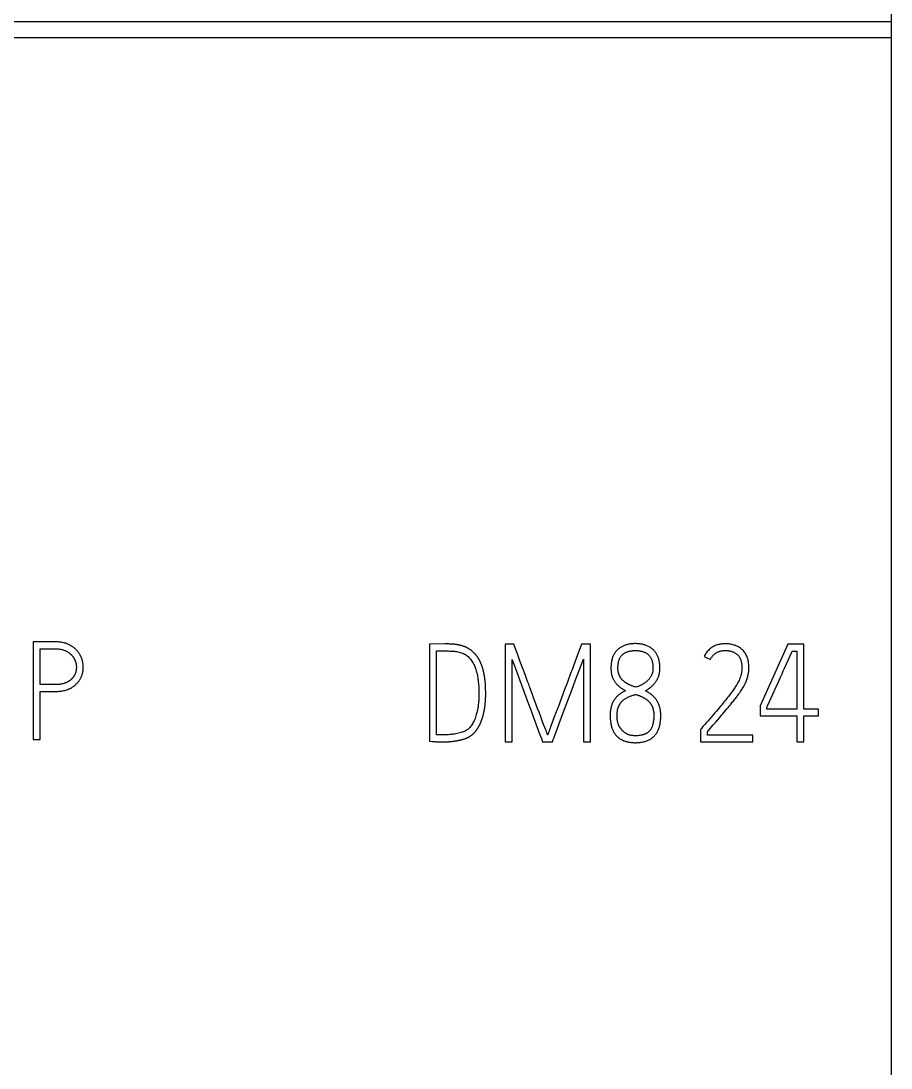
# Model space of a CAD drawing. Extents: x 0 to 420, y 0 to 297.
# Drawn here: x 126.92 to 144.77, y 187.65 to 209.13 of the extents above; entities that cross this region are included whole.
import ezdxf

# ---------------------------------------------------------------- set-up
doc = ezdxf.new("R2010")
doc.units = 0
doc.header["$LTSCALE"] = 23.1
doc.layers.add('10000_FRONT', color=7, linetype='CONTINUOUS')
doc.layers.add('10500_FRONT_LABELING', color=7, linetype='CONTINUOUS')

msp = doc.modelspace()

# ---------------------------------------------------------------- linework, layer by layer
at = {"layer": '10000_FRONT', "color": 7, "linetype": 'CONTINUOUS'}
for p, q in [((144.771, 231.64), (144.771, 141.64)), ((109.271, 209.121), (144.771, 209.121)), ((109.271, 208.788), (144.771, 208.788))]:
    msp.add_line(p, q, dxfattribs=at)
at = {"layer": '10500_FRONT_LABELING', "color": 7, "linetype": 'CONTINUOUS'}
for p, q in [((127.173, 196.39), (127.173, 194.39)), ((127.634, 196.39), (127.173, 196.39)), ((127.315, 195.514), (127.315, 196.249)), ((127.315, 196.249), (127.634, 196.249)), ((135.301, 196.346), (135.301, 194.354)), ((135.444, 194.485), (135.444, 196.204)), ((135.444, 196.204), (135.665, 196.204)), ((135.677, 196.348), (135.66, 196.348)), ((135.694, 196.347), (135.677, 196.348)), ((135.711, 196.346), (135.694, 196.347)), ((135.728, 196.345), (135.711, 196.346)), ((135.745, 196.345), (135.728, 196.345)), ((136.853, 196.34), (136.853, 194.34)), ((137.032, 196.34), (136.853, 196.34)), ((138.422, 196.34), (138.314, 196.051)), ((138.604, 196.34), (138.422, 196.34)), ((138.604, 194.34), (138.604, 196.34)), ((142.65, 196.34), (142.084, 195.075)), ((142.983, 196.34), (142.65, 196.34)), ((142.665, 196.028), (142.727, 196.168)), ((142.727, 196.168), (142.742, 196.201)), ((142.742, 196.202), (142.84, 196.202)), ((142.84, 196.202), (142.84, 195.009)), ((142.983, 195.009), (142.983, 196.34)), ((136.996, 194.34), (136.996, 196.03)), ((137.004, 196.006), (137.019, 195.965)), ((137.019, 195.965), (137.044, 195.897)), ((137.165, 195.983), (137.112, 196.126)), ((137.217, 195.843), (137.165, 195.983)), ((138.314, 196.051), (138.259, 195.902)), ((138.461, 196.035), (138.461, 194.34)), ((140.938, 196.093), (141.064, 196.03)), ((137.044, 195.897), (137.084, 195.791)), ((137.084, 195.791), (137.164, 195.575)), ((137.242, 195.775), (137.217, 195.843)), ((137.27, 195.702), (137.242, 195.775)), ((127.634, 195.514), (127.315, 195.514)), ((136.442, 195.6), (136.44, 195.617)), ((136.444, 195.583), (136.442, 195.6)), ((137.316, 195.58), (137.27, 195.702)), ((137.337, 195.522), (137.316, 195.58)), ((137.356, 195.47), (137.337, 195.522)), ((138.117, 195.528), (138.073, 195.411)), ((127.315, 194.39), (127.315, 195.372)), ((127.315, 195.372), (127.634, 195.372)), ((136.452, 195.465), (136.451, 195.482)), ((136.453, 195.448), (136.452, 195.465)), ((136.453, 195.431), (136.453, 195.448)), ((136.454, 195.406), (136.453, 195.431)), ((136.455, 195.372), (136.454, 195.406)), ((136.455, 195.346), (136.455, 195.372)), ((136.455, 195.329), (136.455, 195.346)), ((136.455, 195.312), (136.455, 195.329)), ((137.368, 195.439), (137.356, 195.47)), ((137.439, 195.244), (137.414, 195.313)), ((138.073, 195.411), (137.939, 195.054)), ((142.278, 195.164), (142.415, 195.469)), ((137.465, 195.173), (137.439, 195.244)), ((137.492, 195.1), (137.465, 195.173)), ((137.52, 195.024), (137.492, 195.1)), ((137.992, 194.788), (138.108, 195.098)), ((138.108, 195.098), (138.142, 195.188)), ((141.292, 195.094), (141.272, 195.07)), ((141.451, 195.073), (141.474, 195.1)), ((142.232, 195.064), (142.244, 195.09)), ((142.244, 195.09), (142.278, 195.164)), ((137.349, 195.076), (137.355, 195.062)), ((137.355, 195.062), (137.366, 195.031)), ((137.366, 195.031), (137.387, 194.974)), ((137.387, 194.974), (137.429, 194.86)), ((137.55, 194.946), (137.52, 195.024)), ((137.585, 194.853), (137.55, 194.946)), ((137.903, 194.956), (137.856, 194.832)), ((137.939, 195.054), (137.903, 194.956)), ((141.256, 194.842), (141.288, 194.879)), ((141.288, 194.879), (141.318, 194.915)), ((141.318, 194.915), (141.348, 194.95)), ((141.348, 194.95), (141.376, 194.983)), ((141.376, 194.983), (141.402, 195.014)), ((141.402, 195.014), (141.427, 195.044)), ((141.427, 195.044), (141.451, 195.073)), ((142.084, 195.075), (142.084, 194.87)), ((142.084, 194.87), (142.84, 194.87)), ((142.224, 195.009), (142.224, 195.045)), ((142.84, 195.009), (142.224, 195.009)), ((142.84, 194.87), (142.84, 194.34)), ((143.28, 195.009), (142.983, 195.009)), ((142.983, 194.34), (142.983, 194.87)), ((142.983, 194.87), (143.28, 194.87)), ((143.28, 194.87), (143.28, 195.009)), ((137.616, 194.77), (137.585, 194.853)), ((137.643, 194.697), (137.616, 194.77)), ((137.667, 194.635), (137.643, 194.697)), ((137.856, 194.832), (137.799, 194.682)), ((141.061, 194.615), (141.118, 194.681)), ((141.118, 194.681), (141.173, 194.745)), ((141.173, 194.745), (141.256, 194.842)), ((137.681, 194.6), (137.667, 194.635)), ((137.693, 194.569), (137.681, 194.6)), ((137.703, 194.542), (137.693, 194.569)), ((137.712, 194.52), (137.703, 194.542)), ((137.718, 194.503), (137.712, 194.52)), ((140.879, 194.615), (140.862, 194.595)), ((140.862, 194.595), (140.862, 194.34)), ((141.002, 194.546), (141.061, 194.615)), ((141.002, 194.479), (141.002, 194.546)), ((141.938, 194.479), (141.002, 194.479)), ((141.938, 194.34), (141.938, 194.479)), ((127.173, 194.39), (127.315, 194.39)), ((135.301, 194.354), (135.318, 194.352)), ((135.318, 194.352), (135.36, 194.348)), ((135.36, 194.348), (135.376, 194.347)), ((135.376, 194.347), (135.41, 194.344)), ((135.41, 194.344), (135.427, 194.342)), ((135.528, 194.338), (135.545, 194.338)), ((135.545, 194.338), (135.562, 194.337)), ((135.638, 194.339), (135.655, 194.34)), ((135.655, 194.34), (135.672, 194.341)), ((135.672, 194.341), (135.689, 194.342)), ((136.853, 194.34), (136.996, 194.34)), ((137.621, 194.34), (137.825, 194.34)), ((138.461, 194.34), (138.604, 194.34)), ((140.862, 194.34), (141.938, 194.34)), ((142.84, 194.34), (142.983, 194.34))]:
    msp.add_line(p, q, dxfattribs=at)
for points in [[(127.634, 195.373), (127.659, 195.373), (127.684, 195.374), (127.708, 195.376), (127.732, 195.378), (127.755, 195.382), (127.778, 195.386), (127.801, 195.39), (127.822, 195.396), (127.844, 195.402), (127.865, 195.409), (127.885, 195.416), (127.905, 195.424), (127.924, 195.434), (127.943, 195.443), (127.962, 195.454), (127.98, 195.465), (127.997, 195.477), (128.014, 195.489), (128.031, 195.503), (128.039, 195.51), (128.048, 195.518), (128.056, 195.526), (128.065, 195.534), (128.072, 195.542), (128.08, 195.55), (128.088, 195.559), (128.095, 195.567), (128.102, 195.576), (128.108, 195.585), (128.115, 195.594), (128.121, 195.603), (128.127, 195.612), (128.133, 195.622), (128.139, 195.631), (128.144, 195.641), (128.149, 195.651), (128.154, 195.661), (128.158, 195.671), (128.163, 195.681), (128.167, 195.691), (128.171, 195.702), (128.175, 195.712), (128.178, 195.723), (128.181, 195.733), (128.184, 195.744), (128.187, 195.755), (128.189, 195.765), (128.191, 195.776), (128.193, 195.787), (128.195, 195.798), (128.196, 195.809), (128.198, 195.821), (128.198, 195.832), (128.199, 195.843), (128.2, 195.855), (128.2, 195.866), (128.2, 195.878), (128.199, 195.889), (128.199, 195.9), (128.198, 195.911), (128.197, 195.922), (128.196, 195.933), (128.194, 195.944), (128.193, 195.955), (128.191, 195.966), (128.188, 195.977), (128.186, 195.988), (128.183, 195.999), (128.18, 196.009), (128.177, 196.02), (128.174, 196.031), (128.17, 196.041), (128.167, 196.052), (128.162, 196.062), (128.158, 196.073), (128.154, 196.083), (128.149, 196.093), (128.144, 196.103), (128.139, 196.113), (128.133, 196.123), (128.128, 196.133), (128.122, 196.143), (128.116, 196.152), (128.109, 196.161), (128.103, 196.17), (128.096, 196.179), (128.09, 196.188), (128.082, 196.197), (128.075, 196.205), (128.068, 196.214), (128.06, 196.222), (128.052, 196.23), (128.044, 196.238), (128.036, 196.246), (128.027, 196.253), (128.019, 196.26), (128.011, 196.267), (128.002, 196.274), (127.993, 196.28), (127.984, 196.287), (127.975, 196.293), (127.966, 196.299), (127.956, 196.305), (127.946, 196.311), (127.936, 196.317), (127.926, 196.322), (127.915, 196.328), (127.895, 196.337), (127.875, 196.346), (127.854, 196.354), (127.833, 196.362), (127.822, 196.365), (127.817, 196.366), (127.811, 196.368), (127.791, 196.373), (127.77, 196.378), (127.749, 196.381), (127.727, 196.384), (127.705, 196.387), (127.682, 196.389), (127.658, 196.39), (127.634, 196.39)], [(127.634, 196.249), (127.652, 196.248), (127.67, 196.248), (127.688, 196.246), (127.705, 196.244), (127.722, 196.242), (127.738, 196.239), (127.755, 196.235), (127.771, 196.231), (127.786, 196.227), (127.802, 196.222), (127.817, 196.216), (127.832, 196.21), (127.846, 196.203), (127.86, 196.196), (127.874, 196.188), (127.887, 196.18), (127.901, 196.171), (127.913, 196.161), (127.926, 196.151), (127.933, 196.146), (127.939, 196.14), (127.945, 196.134), (127.951, 196.129), (127.957, 196.123), (127.963, 196.117), (127.968, 196.11), (127.974, 196.104), (127.979, 196.098), (127.984, 196.091), (127.989, 196.085), (127.994, 196.078), (127.998, 196.071), (128.003, 196.064), (128.007, 196.057), (128.011, 196.05), (128.015, 196.043), (128.019, 196.035), (128.023, 196.028), (128.026, 196.02), (128.029, 196.013), (128.032, 196.005), (128.035, 195.997), (128.038, 195.99), (128.041, 195.982), (128.043, 195.974), (128.045, 195.966), (128.047, 195.958), (128.049, 195.95), (128.051, 195.942), (128.053, 195.934), (128.054, 195.926), (128.055, 195.918), (128.056, 195.91), (128.057, 195.902), (128.057, 195.893), (128.058, 195.885), (128.058, 195.877), (128.058, 195.868), (128.058, 195.86), (128.058, 195.852), (128.057, 195.843), (128.057, 195.835), (128.056, 195.827), (128.055, 195.819), (128.054, 195.811), (128.052, 195.802), (128.051, 195.794), (128.049, 195.786), (128.047, 195.779), (128.044, 195.771), (128.042, 195.763), (128.039, 195.755), (128.037, 195.747), (128.034, 195.739), (128.03, 195.732), (128.027, 195.724), (128.024, 195.717), (128.02, 195.709), (128.016, 195.702), (128.012, 195.695), (128.008, 195.688), (128.004, 195.681), (127.999, 195.675), (127.994, 195.668), (127.989, 195.662), (127.984, 195.655), (127.979, 195.649), (127.973, 195.643), (127.968, 195.637), (127.962, 195.631), (127.956, 195.625), (127.949, 195.619), (127.943, 195.614), (127.936, 195.608), (127.93, 195.603), (127.923, 195.598), (127.917, 195.593), (127.91, 195.589), (127.903, 195.584), (127.897, 195.58), (127.89, 195.576), (127.882, 195.572), (127.875, 195.568), (127.868, 195.564), (127.86, 195.56), (127.853, 195.557), (127.845, 195.553), (127.837, 195.55), (127.829, 195.546), (127.825, 195.545), (127.821, 195.543), (127.814, 195.541), (127.798, 195.536), (127.782, 195.531), (127.766, 195.527), (127.75, 195.524), (127.741, 195.522), (127.737, 195.522), (127.733, 195.521), (127.718, 195.519), (127.702, 195.517), (127.686, 195.516), (127.669, 195.515), (127.652, 195.514), (127.634, 195.514)], [(135.66, 196.348), (135.652, 196.348), (135.643, 196.348), (135.635, 196.348), (135.626, 196.349), (135.618, 196.349), (135.301, 196.346)], [(135.665, 196.204), (135.692, 196.204), (135.718, 196.203), (135.743, 196.203), (135.767, 196.201), (135.79, 196.199), (135.813, 196.197), (135.835, 196.195), (135.86, 196.191), (135.884, 196.187), (135.908, 196.181), (135.931, 196.175), (135.954, 196.167), (135.976, 196.158), (135.998, 196.149), (136.018, 196.139), (136.038, 196.128), (136.057, 196.115), (136.075, 196.102), (136.093, 196.087), (136.11, 196.071), (136.126, 196.054), (136.142, 196.036), (136.157, 196.017), (136.172, 195.997), (136.185, 195.975), (136.199, 195.952), (136.211, 195.929), (136.223, 195.904), (136.232, 195.884), (136.24, 195.864), (136.248, 195.843), (136.255, 195.821), (136.262, 195.799), (136.268, 195.776), (136.274, 195.753), (136.28, 195.729), (136.285, 195.705), (136.289, 195.68), (136.294, 195.655), (136.297, 195.628), (136.3, 195.602), (136.303, 195.575), (136.308, 195.523), (136.311, 195.473), (136.313, 195.424), (136.315, 195.375), (136.315, 195.327), (136.315, 195.281), (136.314, 195.235), (136.313, 195.209), (136.311, 195.183), (136.309, 195.158), (136.307, 195.133), (136.304, 195.108), (136.301, 195.084), (136.298, 195.06), (136.294, 195.036), (136.29, 195.012), (136.285, 194.989), (136.28, 194.966), (136.275, 194.944), (136.269, 194.921), (136.263, 194.899), (136.255, 194.871), (136.246, 194.845), (136.237, 194.819), (136.227, 194.794), (136.216, 194.771), (136.206, 194.748), (136.194, 194.727), (136.182, 194.706), (136.17, 194.687), (136.157, 194.668), (136.143, 194.651), (136.129, 194.635), (136.115, 194.62), (136.1, 194.606), (136.086, 194.594), (136.07, 194.583), (136.054, 194.572), (136.036, 194.562), (136.017, 194.553), (135.996, 194.544), (135.974, 194.536), (135.951, 194.528), (135.926, 194.521), (135.9, 194.515), (135.873, 194.509), (135.845, 194.503), (135.815, 194.498), (135.784, 194.494), (135.762, 194.492), (135.74, 194.489), (135.717, 194.487), (135.692, 194.486), (135.667, 194.485), (135.641, 194.484), (135.614, 194.483), (135.596, 194.483), (135.579, 194.482), (135.563, 194.482), (135.548, 194.482), (135.534, 194.482), (135.521, 194.482), (135.508, 194.482), (135.496, 194.483), (135.486, 194.483), (135.476, 194.483), (135.466, 194.484), (135.458, 194.484), (135.45, 194.485), (135.444, 194.485)], [(136.44, 195.617), (136.439, 195.625), (136.438, 195.634), (136.437, 195.642), (136.436, 195.651), (136.434, 195.659), (136.433, 195.667), (136.432, 195.676), (136.431, 195.684), (136.429, 195.693), (136.428, 195.701), (136.426, 195.709), (136.425, 195.718), (136.423, 195.726), (136.421, 195.734), (136.42, 195.743), (136.418, 195.751), (136.416, 195.759), (136.414, 195.768), (136.412, 195.776), (136.411, 195.784), (136.409, 195.793), (136.406, 195.801), (136.404, 195.809), (136.402, 195.818), (136.4, 195.826), (136.398, 195.834), (136.395, 195.843), (136.393, 195.851), (136.391, 195.859), (136.388, 195.867), (136.385, 195.875), (136.383, 195.884), (136.38, 195.892), (136.377, 195.9), (136.374, 195.908), (136.371, 195.916), (136.368, 195.924), (136.365, 195.932), (136.362, 195.94), (136.358, 195.947), (136.355, 195.955), (136.351, 195.963), (136.348, 195.971), (136.344, 195.978), (136.34, 195.986), (136.337, 195.994), (136.333, 196.001), (136.329, 196.009), (136.325, 196.016), (136.321, 196.024), (136.316, 196.031), (136.312, 196.039), (136.308, 196.046), (136.303, 196.053), (136.298, 196.06), (136.294, 196.068), (136.289, 196.075), (136.284, 196.082), (136.279, 196.089), (136.274, 196.096), (136.269, 196.103), (136.263, 196.11), (136.258, 196.116), (136.252, 196.123), (136.247, 196.129), (136.241, 196.136), (136.236, 196.142), (136.23, 196.149), (136.224, 196.155), (136.218, 196.161), (136.212, 196.167), (136.206, 196.173), (136.2, 196.179), (136.194, 196.185), (136.187, 196.191), (136.181, 196.196), (136.175, 196.202), (136.168, 196.208), (136.161, 196.213), (136.154, 196.218), (136.147, 196.223), (136.14, 196.229), (136.133, 196.233), (136.126, 196.238), (136.119, 196.243), (136.112, 196.247), (136.104, 196.252), (136.097, 196.256), (136.09, 196.26), (136.082, 196.264), (136.074, 196.268), (136.067, 196.272), (136.059, 196.276), (136.051, 196.279), (136.044, 196.283), (136.036, 196.286), (136.028, 196.289), (136.02, 196.292), (136.012, 196.295), (136.004, 196.298), (135.996, 196.301), (135.988, 196.304), (135.979, 196.307), (135.971, 196.309), (135.963, 196.312), (135.955, 196.314), (135.947, 196.316), (135.938, 196.319), (135.93, 196.321), (135.922, 196.323), (135.913, 196.325), (135.905, 196.326), (135.897, 196.328), (135.888, 196.33), (135.88, 196.331), (135.871, 196.332), (135.863, 196.334), (135.855, 196.335), (135.846, 196.336), (135.838, 196.337), (135.829, 196.338), (135.821, 196.339), (135.813, 196.34), (135.804, 196.34), (135.796, 196.341), (135.787, 196.342), (135.779, 196.342), (135.77, 196.343), (135.762, 196.344), (135.745, 196.345)], [(137.112, 196.126), (137.059, 196.269), (137.032, 196.34)], [(139.73, 195.386), (139.746, 195.395), (139.761, 195.404), (139.776, 195.413), (139.791, 195.423), (139.805, 195.432), (139.819, 195.443), (139.832, 195.453), (139.845, 195.464), (139.858, 195.475), (139.87, 195.486), (139.882, 195.497), (139.893, 195.509), (139.904, 195.521), (139.915, 195.534), (139.925, 195.546), (139.935, 195.559), (139.944, 195.573), (139.953, 195.586), (139.962, 195.6), (139.97, 195.614), (139.978, 195.629), (139.985, 195.644), (139.992, 195.659), (139.999, 195.675), (140.004, 195.69), (140.009, 195.706), (140.014, 195.722), (140.018, 195.738), (140.021, 195.754), (140.024, 195.771), (140.027, 195.788), (140.028, 195.805), (140.029, 195.822), (140.03, 195.838), (140.03, 195.855), (140.03, 195.872), (140.029, 195.888), (140.028, 195.905), (140.027, 195.922), (140.025, 195.939), (140.023, 195.955), (140.022, 195.964), (140.02, 195.973), (140.017, 195.991), (140.013, 196.008), (140.009, 196.025), (140.004, 196.042), (139.999, 196.058), (139.994, 196.073), (139.988, 196.088), (139.982, 196.103), (139.975, 196.117), (139.968, 196.131), (139.959, 196.145), (139.95, 196.16), (139.941, 196.173), (139.931, 196.187), (139.92, 196.199), (139.909, 196.212), (139.897, 196.224), (139.885, 196.235), (139.872, 196.246), (139.858, 196.257), (139.855, 196.259), (139.852, 196.262), (139.846, 196.266), (139.833, 196.275), (139.82, 196.283), (139.806, 196.29), (139.792, 196.298), (139.778, 196.304), (139.764, 196.311), (139.749, 196.317), (139.734, 196.322), (139.718, 196.327), (139.702, 196.332), (139.686, 196.336), (139.67, 196.34), (139.653, 196.343), (139.636, 196.346), (139.618, 196.348), (139.6, 196.35), (139.582, 196.352), (139.564, 196.353), (139.545, 196.354), (139.526, 196.354), (139.507, 196.354), (139.488, 196.353), (139.47, 196.352), (139.452, 196.35), (139.434, 196.348), (139.417, 196.346), (139.4, 196.343), (139.383, 196.34), (139.366, 196.336), (139.35, 196.332), (139.334, 196.327), (139.319, 196.322), (139.304, 196.316), (139.289, 196.31), (139.274, 196.304), (139.26, 196.297), (139.246, 196.29), (139.233, 196.282), (139.219, 196.274), (139.206, 196.265), (139.2, 196.261), (139.197, 196.258), (139.193, 196.256), (139.18, 196.245), (139.167, 196.234), (139.155, 196.223), (139.143, 196.211), (139.132, 196.199), (139.121, 196.186), (139.111, 196.173), (139.102, 196.159), (139.093, 196.145), (139.084, 196.13), (139.077, 196.116), (139.07, 196.102), (139.064, 196.087), (139.058, 196.072), (139.053, 196.057), (139.048, 196.041), (139.044, 196.024), (139.04, 196.007), (139.036, 195.99), (139.033, 195.972), (139.032, 195.963), (139.03, 195.955), (139.029, 195.938), (139.027, 195.922), (139.026, 195.905), (139.025, 195.888), (139.024, 195.87), (139.024, 195.852), (139.025, 195.835), (139.025, 195.818), (139.026, 195.801), (139.028, 195.785), (139.03, 195.77), (139.031, 195.762), (139.032, 195.754), (139.035, 195.738), (139.039, 195.722), (139.043, 195.706), (139.048, 195.69), (139.053, 195.674), (139.059, 195.658), (139.066, 195.642), (139.073, 195.627), (139.081, 195.612), (139.089, 195.598), (139.097, 195.584), (139.106, 195.57), (139.116, 195.556), (139.126, 195.543), (139.137, 195.53), (139.148, 195.518), (139.16, 195.505), (139.172, 195.493), (139.179, 195.488), (139.18, 195.486), (139.182, 195.485), (139.184, 195.482), (139.196, 195.473), (139.209, 195.463), (139.222, 195.452), (139.237, 195.442), (139.252, 195.432), (139.267, 195.422), (139.281, 195.413), (139.296, 195.405), (139.31, 195.397), (139.324, 195.389)], [(139.167, 195.847), (139.168, 195.861), (139.168, 195.875), (139.169, 195.889), (139.17, 195.902), (139.171, 195.915), (139.172, 195.927), (139.173, 195.938), (139.175, 195.949), (139.176, 195.955), (139.177, 195.962), (139.179, 195.975), (139.182, 195.988), (139.186, 196.001), (139.19, 196.013), (139.194, 196.025), (139.198, 196.037), (139.203, 196.048), (139.208, 196.059), (139.214, 196.069), (139.221, 196.08), (139.228, 196.09), (139.235, 196.1), (139.243, 196.109), (139.251, 196.118), (139.26, 196.127), (139.269, 196.135), (139.279, 196.143), (139.289, 196.15), (139.3, 196.157), (139.311, 196.164), (139.323, 196.17), (139.335, 196.176), (139.348, 196.181), (139.361, 196.186), (139.374, 196.191), (139.386, 196.195), (139.397, 196.198), (139.409, 196.201), (139.422, 196.203), (139.434, 196.206), (139.447, 196.207), (139.461, 196.209), (139.474, 196.21), (139.481, 196.211), (139.487, 196.211), (139.5, 196.212), (139.513, 196.213), (139.526, 196.213), (139.539, 196.213), (139.552, 196.212), (139.564, 196.211), (139.577, 196.21), (139.59, 196.209), (139.604, 196.208), (139.618, 196.205), (139.632, 196.203), (139.645, 196.2), (139.658, 196.197), (139.671, 196.193), (139.684, 196.189), (139.696, 196.185), (139.707, 196.18), (139.719, 196.175), (139.73, 196.17), (139.74, 196.164), (139.751, 196.158), (139.761, 196.151), (139.77, 196.144), (139.78, 196.137), (139.789, 196.129), (139.798, 196.121), (139.807, 196.112), (139.815, 196.102), (139.823, 196.092), (139.83, 196.082), (139.837, 196.071), (139.843, 196.06), (139.849, 196.048), (139.852, 196.042), (139.854, 196.037), (139.859, 196.026), (139.863, 196.015), (139.867, 196.003), (139.87, 195.991), (139.873, 195.978), (139.876, 195.965), (139.879, 195.951), (139.881, 195.937), (139.883, 195.924), (139.884, 195.912), (139.886, 195.899), (139.886, 195.886), (139.887, 195.873), (139.887, 195.867), (139.887, 195.864), (139.887, 195.86), (139.887, 195.846), (139.887, 195.832), (139.886, 195.819), (139.885, 195.806), (139.883, 195.793), (139.881, 195.78), (139.878, 195.768), (139.875, 195.756), (139.872, 195.745), (139.868, 195.733), (139.864, 195.722), (139.859, 195.711), (139.854, 195.7), (139.849, 195.69), (139.843, 195.679), (139.836, 195.668), (139.83, 195.658), (139.823, 195.648), (139.815, 195.638), (139.807, 195.628), (139.799, 195.618), (139.79, 195.609), (139.781, 195.599), (139.772, 195.59), (139.762, 195.581), (139.751, 195.572), (139.741, 195.563), (139.729, 195.554), (139.72, 195.547), (139.71, 195.54), (139.699, 195.534), (139.689, 195.527), (139.678, 195.521), (139.668, 195.515), (139.657, 195.509), (139.645, 195.503), (139.634, 195.497), (139.622, 195.492), (139.61, 195.487), (139.598, 195.482), (139.586, 195.478), (139.573, 195.473), (139.56, 195.469), (139.547, 195.465), (139.534, 195.461)], [(141.474, 195.1), (141.49, 195.12), (141.505, 195.139), (141.521, 195.158), (141.536, 195.177), (141.55, 195.195), (141.564, 195.213), (141.578, 195.231), (141.591, 195.248), (141.604, 195.265), (141.617, 195.282), (141.629, 195.298), (141.641, 195.314), (141.652, 195.33), (141.663, 195.345), (141.673, 195.361), (141.683, 195.375), (141.693, 195.39), (141.707, 195.41), (141.719, 195.43), (141.731, 195.449), (141.743, 195.468), (141.753, 195.487), (141.763, 195.504), (141.772, 195.522), (141.78, 195.539), (141.784, 195.547), (141.789, 195.557), (141.797, 195.577), (141.805, 195.597), (141.812, 195.617), (141.819, 195.637), (141.825, 195.658), (141.831, 195.678), (141.836, 195.699), (141.84, 195.721), (141.844, 195.742), (141.847, 195.763), (141.85, 195.784), (141.852, 195.805), (141.853, 195.826), (141.854, 195.848), (141.854, 195.869), (141.854, 195.89), (141.853, 195.9), (141.853, 195.912), (141.851, 195.935), (141.848, 195.957), (141.845, 195.979), (141.841, 196), (141.837, 196.02), (141.831, 196.04), (141.825, 196.059), (141.819, 196.078), (141.81, 196.098), (141.801, 196.117), (141.791, 196.136), (141.78, 196.154), (141.769, 196.172), (141.756, 196.189), (141.742, 196.205), (141.727, 196.221), (141.712, 196.236), (141.703, 196.243), (141.699, 196.247), (141.696, 196.25), (141.68, 196.262), (141.664, 196.273), (141.646, 196.284), (141.627, 196.294), (141.607, 196.303), (141.586, 196.312), (141.564, 196.32), (141.544, 196.326), (141.524, 196.332), (141.503, 196.337), (141.482, 196.341), (141.461, 196.345), (141.44, 196.347), (141.418, 196.349), (141.396, 196.351), (141.385, 196.351), (141.373, 196.351), (141.35, 196.351), (141.328, 196.35), (141.306, 196.348), (141.285, 196.346), (141.264, 196.343), (141.243, 196.339), (141.224, 196.334), (141.205, 196.328), (141.184, 196.322), (141.165, 196.314), (141.145, 196.305), (141.126, 196.295), (141.108, 196.285), (141.09, 196.273), (141.072, 196.26), (141.055, 196.246), (141.039, 196.232), (141.023, 196.216), (141.008, 196.201), (140.994, 196.184), (140.981, 196.167), (140.969, 196.15), (140.958, 196.131), (140.947, 196.113), (140.938, 196.093)], [(141.064, 196.03), (141.07, 196.041), (141.076, 196.053), (141.083, 196.064), (141.09, 196.075), (141.098, 196.085), (141.106, 196.096), (141.114, 196.106), (141.123, 196.115), (141.133, 196.125), (141.142, 196.134), (141.153, 196.142), (141.163, 196.15), (141.174, 196.158), (141.185, 196.165), (141.196, 196.172), (141.207, 196.178), (141.219, 196.183), (141.231, 196.188), (141.243, 196.193), (141.256, 196.197), (141.268, 196.201), (141.281, 196.204), (141.295, 196.206), (141.308, 196.208), (141.321, 196.21), (141.334, 196.211), (141.347, 196.212), (141.36, 196.213), (141.373, 196.213), (141.386, 196.213), (141.399, 196.212), (141.412, 196.211), (141.426, 196.21), (141.439, 196.208), (141.452, 196.206), (141.466, 196.204), (141.48, 196.201), (141.493, 196.197), (141.506, 196.193), (141.519, 196.189), (141.531, 196.184), (141.543, 196.179), (141.555, 196.174), (141.566, 196.168), (141.576, 196.162), (141.587, 196.155), (141.596, 196.148), (141.606, 196.14), (141.615, 196.132), (141.624, 196.124), (141.632, 196.115), (141.64, 196.106), (141.647, 196.097), (141.654, 196.087), (141.661, 196.077), (141.667, 196.066), (141.673, 196.056), (141.678, 196.044), (141.683, 196.033), (141.688, 196.021), (141.692, 196.009), (141.696, 195.996), (141.699, 195.983), (141.702, 195.969), (141.704, 195.956), (141.706, 195.942), (141.708, 195.927), (141.71, 195.912), (141.71, 195.897), (141.711, 195.881), (141.711, 195.873), (141.711, 195.867), (141.711, 195.855), (141.71, 195.829), (141.707, 195.804), (141.704, 195.778), (141.7, 195.751), (141.694, 195.725), (141.688, 195.699), (141.68, 195.673), (141.672, 195.648), (141.663, 195.624), (141.652, 195.6), (141.641, 195.577), (141.633, 195.562), (141.624, 195.546), (141.615, 195.529), (141.605, 195.512), (141.594, 195.495), (141.583, 195.477), (141.571, 195.458), (141.558, 195.439), (141.545, 195.42), (141.531, 195.4), (141.517, 195.379), (141.502, 195.358), (141.486, 195.337), (141.469, 195.315), (141.452, 195.292), (141.434, 195.269), (141.416, 195.246), (141.397, 195.222), (141.377, 195.197), (141.357, 195.172), (141.336, 195.146), (141.314, 195.12), (141.292, 195.094)], [(136.996, 196.03), (136.998, 196.023), (137.004, 196.006)], [(138.142, 195.188), (138.221, 195.4), (138.3, 195.612), (138.38, 195.824), (138.461, 196.035)], [(142.51, 195.679), (142.535, 195.736), (142.561, 195.794), (142.587, 195.852), (142.665, 196.028)], [(138.259, 195.902), (138.227, 195.818), (138.205, 195.76), (138.183, 195.702), (138.161, 195.644), (138.139, 195.586), (138.117, 195.528)], [(139.534, 195.461), (139.519, 195.466), (139.504, 195.471), (139.49, 195.476), (139.475, 195.481), (139.462, 195.486), (139.449, 195.491), (139.436, 195.496), (139.423, 195.501), (139.411, 195.506), (139.399, 195.512), (139.392, 195.515), (139.385, 195.519), (139.379, 195.522), (139.372, 195.526), (139.365, 195.529), (139.359, 195.533), (139.352, 195.537), (139.346, 195.54), (139.34, 195.544), (139.334, 195.548), (139.328, 195.552), (139.322, 195.556), (139.316, 195.56), (139.311, 195.564), (139.305, 195.568), (139.3, 195.572), (139.294, 195.577), (139.289, 195.581), (139.284, 195.585), (139.279, 195.59), (139.273, 195.595), (139.268, 195.6), (139.263, 195.605), (139.258, 195.61), (139.253, 195.615), (139.248, 195.621), (139.243, 195.626), (139.239, 195.632), (139.235, 195.637), (139.23, 195.643), (139.226, 195.649), (139.222, 195.655), (139.218, 195.661), (139.215, 195.667), (139.211, 195.673), (139.208, 195.68), (139.204, 195.686), (139.201, 195.693), (139.198, 195.699), (139.195, 195.706), (139.192, 195.712), (139.19, 195.719), (139.188, 195.725), (139.185, 195.732), (139.183, 195.739), (139.181, 195.745), (139.179, 195.752), (139.178, 195.759), (139.176, 195.766), (139.175, 195.773), (139.173, 195.78), (139.172, 195.787), (139.171, 195.794), (139.17, 195.802), (139.169, 195.809), (139.169, 195.816), (139.168, 195.824), (139.168, 195.831), (139.167, 195.839), (139.167, 195.847)], [(136.451, 195.482), (136.451, 195.49), (136.45, 195.499), (136.45, 195.507), (136.449, 195.516), (136.449, 195.524), (136.448, 195.533), (136.448, 195.541), (136.447, 195.55), (136.446, 195.558), (136.445, 195.566), (136.444, 195.583)], [(137.164, 195.575), (137.189, 195.51), (137.213, 195.445), (137.237, 195.38), (137.261, 195.315), (137.285, 195.25), (137.308, 195.185), (137.333, 195.12), (137.349, 195.076)], [(142.415, 195.469), (142.467, 195.584), (142.476, 195.603), (142.51, 195.679)], [(136.452, 195.201), (136.452, 195.21), (136.453, 195.218), (136.453, 195.227), (136.454, 195.236), (136.454, 195.244), (136.454, 195.253), (136.455, 195.261), (136.455, 195.27), (136.455, 195.278), (136.455, 195.287), (136.455, 195.295), (136.455, 195.312)], [(137.414, 195.313), (137.39, 195.379), (137.368, 195.439)], [(139.324, 195.389), (139.308, 195.382), (139.292, 195.374), (139.276, 195.366), (139.261, 195.357), (139.247, 195.348), (139.233, 195.339), (139.219, 195.33), (139.206, 195.32), (139.193, 195.31), (139.18, 195.3), (139.168, 195.289), (139.157, 195.278), (139.146, 195.267), (139.135, 195.255), (139.125, 195.244), (139.115, 195.231), (139.105, 195.219), (139.096, 195.206), (139.088, 195.193), (139.08, 195.18), (139.072, 195.166), (139.065, 195.152), (139.058, 195.138), (139.051, 195.123), (139.045, 195.108), (139.04, 195.093), (139.035, 195.077), (139.03, 195.061), (139.026, 195.045), (139.022, 195.029), (139.019, 195.012), (139.016, 194.995), (139.013, 194.977), (139.011, 194.959), (139.009, 194.941), (139.008, 194.923), (139.007, 194.904), (139.007, 194.885), (139.007, 194.866), (139.008, 194.847), (139.009, 194.827), (139.01, 194.807), (139.012, 194.786), (139.014, 194.765), (139.016, 194.746), (139.019, 194.727), (139.022, 194.708), (139.026, 194.69), (139.03, 194.672), (139.034, 194.655), (139.039, 194.639), (139.044, 194.622), (139.05, 194.607), (139.056, 194.591), (139.062, 194.577), (139.069, 194.562), (139.076, 194.548), (139.083, 194.535), (139.087, 194.529), (139.089, 194.525), (139.091, 194.522), (139.101, 194.507), (139.111, 194.494), (139.121, 194.481), (139.133, 194.468), (139.144, 194.456), (139.156, 194.444), (139.169, 194.433), (139.182, 194.422), (139.196, 194.412), (139.21, 194.402), (139.225, 194.393), (139.24, 194.385), (139.256, 194.377), (139.273, 194.369), (139.277, 194.367), (139.281, 194.366), (139.288, 194.363), (139.303, 194.357), (139.318, 194.352), (139.333, 194.347), (139.349, 194.343), (139.365, 194.339), (139.381, 194.335), (139.398, 194.332), (139.415, 194.33), (139.432, 194.327), (139.45, 194.325), (139.468, 194.324), (139.487, 194.323), (139.506, 194.322), (139.525, 194.322), (139.545, 194.322), (139.565, 194.323), (139.585, 194.324), (139.605, 194.325), (139.623, 194.327), (139.642, 194.33), (139.66, 194.333), (139.678, 194.336), (139.695, 194.34), (139.712, 194.344), (139.729, 194.349), (139.745, 194.354), (139.761, 194.36), (139.776, 194.366), (139.791, 194.373), (139.805, 194.38), (139.819, 194.387), (139.833, 194.395), (139.847, 194.404), (139.859, 194.412), (139.872, 194.422), (139.884, 194.432), (139.896, 194.442), (139.907, 194.452), (139.918, 194.464), (139.928, 194.475), (139.938, 194.487), (139.947, 194.499), (139.956, 194.512), (139.965, 194.525), (139.973, 194.538), (139.981, 194.553), (139.988, 194.567), (139.995, 194.582), (140.001, 194.598), (140.007, 194.614), (140.013, 194.631), (140.018, 194.648), (140.023, 194.665), (140.027, 194.683), (140.031, 194.702), (140.034, 194.721), (140.037, 194.74), (140.04, 194.76), (140.042, 194.78), (140.044, 194.8), (140.046, 194.819), (140.047, 194.838), (140.047, 194.856), (140.047, 194.875), (140.047, 194.893), (140.047, 194.91), (140.046, 194.928), (140.044, 194.945), (140.043, 194.962), (140.04, 194.979), (140.038, 194.995), (140.035, 195.011), (140.031, 195.027), (140.028, 195.043), (140.023, 195.058), (140.019, 195.073), (140.014, 195.088), (140.009, 195.102), (140.003, 195.116), (139.997, 195.13), (139.989, 195.145), (139.982, 195.159), (139.974, 195.173), (139.965, 195.187), (139.956, 195.2), (139.947, 195.214), (139.937, 195.227), (139.927, 195.239), (139.916, 195.252), (139.904, 195.264), (139.892, 195.275), (139.88, 195.287), (139.867, 195.298), (139.854, 195.309), (139.84, 195.32), (139.826, 195.33), (139.811, 195.34), (139.796, 195.35), (139.78, 195.36), (139.764, 195.369), (139.747, 195.378), (139.73, 195.386)], [(139.276, 194.555), (139.27, 194.561), (139.264, 194.568), (139.258, 194.574), (139.252, 194.58), (139.246, 194.586), (139.241, 194.593), (139.236, 194.599), (139.231, 194.605), (139.226, 194.611), (139.221, 194.617), (139.217, 194.622), (139.213, 194.628), (139.209, 194.634), (139.205, 194.64), (139.202, 194.645), (139.198, 194.651), (139.195, 194.657), (139.192, 194.663), (139.189, 194.669), (139.186, 194.676), (139.183, 194.682), (139.18, 194.689), (139.178, 194.696), (139.175, 194.703), (139.173, 194.711), (139.17, 194.718), (139.168, 194.726), (139.166, 194.734), (139.164, 194.742), (139.162, 194.751), (139.16, 194.759), (139.159, 194.768), (139.158, 194.774), (139.157, 194.781), (139.156, 194.788), (139.155, 194.795), (139.154, 194.802), (139.153, 194.809), (139.153, 194.817), (139.152, 194.824), (139.152, 194.832), (139.151, 194.84), (139.151, 194.848), (139.151, 194.857), (139.15, 194.865), (139.15, 194.874), (139.15, 194.883), (139.15, 194.892), (139.151, 194.908), (139.152, 194.924), (139.153, 194.939), (139.155, 194.955), (139.157, 194.97), (139.159, 194.985), (139.162, 195), (139.165, 195.015), (139.167, 195.022), (139.17, 195.03), (139.172, 195.037), (139.174, 195.045), (139.177, 195.052), (139.18, 195.059), (139.183, 195.067), (139.186, 195.074), (139.189, 195.081), (139.192, 195.087), (139.196, 195.094), (139.199, 195.101), (139.203, 195.107), (139.207, 195.114), (139.211, 195.12), (139.215, 195.127), (139.22, 195.133), (139.224, 195.139), (139.229, 195.145), (139.234, 195.151), (139.239, 195.157), (139.244, 195.162), (139.249, 195.168), (139.255, 195.174), (139.26, 195.179), (139.266, 195.184), (139.272, 195.19), (139.278, 195.195), (139.284, 195.2), (139.291, 195.205), (139.297, 195.21), (139.304, 195.215), (139.314, 195.222), (139.325, 195.229), (139.337, 195.236), (139.349, 195.242), (139.361, 195.249), (139.374, 195.255), (139.388, 195.262), (139.402, 195.268), (139.416, 195.274), (139.431, 195.28), (139.447, 195.285), (139.462, 195.291), (139.479, 195.296), (139.496, 195.301), (139.513, 195.307), (139.531, 195.312)], [(139.531, 195.312), (139.544, 195.308), (139.556, 195.304), (139.568, 195.3), (139.58, 195.296), (139.591, 195.291), (139.603, 195.287), (139.614, 195.283), (139.625, 195.278), (139.635, 195.274), (139.646, 195.269), (139.656, 195.265), (139.666, 195.26), (139.676, 195.255), (139.685, 195.25), (139.695, 195.245), (139.704, 195.24), (139.713, 195.235), (139.721, 195.23), (139.73, 195.224), (139.738, 195.219), (139.746, 195.213), (139.754, 195.208), (139.762, 195.202), (139.769, 195.196), (139.776, 195.191), (139.783, 195.185), (139.79, 195.179), (139.797, 195.173), (139.803, 195.166), (139.809, 195.16), (139.815, 195.154), (139.82, 195.147), (139.826, 195.141), (139.831, 195.134), (139.836, 195.128), (139.841, 195.121), (139.845, 195.114), (139.85, 195.107), (139.854, 195.099), (139.859, 195.091), (139.863, 195.082), (139.867, 195.074), (139.871, 195.065), (139.875, 195.056), (139.878, 195.047), (139.882, 195.038), (139.885, 195.028), (139.887, 195.018), (139.89, 195.009), (139.892, 194.999), (139.894, 194.988), (139.896, 194.978), (139.898, 194.967), (139.9, 194.957), (139.901, 194.946), (139.902, 194.934), (139.903, 194.923), (139.903, 194.913), (139.904, 194.892), (139.904, 194.872), (139.904, 194.852), (139.903, 194.831), (139.902, 194.811), (139.9, 194.791), (139.897, 194.771), (139.894, 194.751), (139.891, 194.731), (139.889, 194.719), (139.886, 194.707), (139.883, 194.696), (139.88, 194.685), (139.877, 194.675), (139.874, 194.665), (139.87, 194.655), (139.867, 194.645), (139.863, 194.636), (139.858, 194.626), (139.854, 194.618), (139.849, 194.609), (139.844, 194.601), (139.839, 194.593), (139.834, 194.585), (139.829, 194.578), (139.823, 194.57), (139.817, 194.564), (139.811, 194.557), (139.805, 194.551), (139.798, 194.544), (139.791, 194.538), (139.783, 194.533), (139.776, 194.527), (139.768, 194.522), (139.76, 194.516), (139.751, 194.512), (139.743, 194.507), (139.734, 194.503), (139.724, 194.498), (139.715, 194.494), (139.705, 194.491), (139.695, 194.487), (139.684, 194.484), (139.674, 194.481), (139.663, 194.478), (139.651, 194.475), (139.64, 194.473), (139.619, 194.469), (139.598, 194.466), (139.578, 194.464), (139.557, 194.463), (139.537, 194.463), (139.517, 194.463), (139.497, 194.464), (139.477, 194.466), (139.457, 194.468), (139.447, 194.47), (139.436, 194.472), (139.426, 194.474), (139.415, 194.477), (139.405, 194.479), (139.395, 194.482), (139.385, 194.486), (139.375, 194.489), (139.366, 194.493), (139.357, 194.498), (139.348, 194.502), (139.339, 194.507), (139.331, 194.512), (139.322, 194.517), (139.314, 194.523), (139.306, 194.529), (139.298, 194.535), (139.291, 194.541), (139.284, 194.548), (139.276, 194.555)], [(135.689, 194.342), (135.698, 194.342), (135.706, 194.343), (135.715, 194.343), (135.723, 194.344), (135.732, 194.345), (135.74, 194.346), (135.749, 194.346), (135.757, 194.347), (135.765, 194.348), (135.774, 194.349), (135.782, 194.35), (135.791, 194.351), (135.799, 194.352), (135.807, 194.353), (135.816, 194.355), (135.824, 194.356), (135.832, 194.357), (135.841, 194.358), (135.849, 194.36), (135.857, 194.361), (135.866, 194.363), (135.874, 194.364), (135.882, 194.366), (135.891, 194.367), (135.899, 194.369), (135.907, 194.371), (135.916, 194.372), (135.924, 194.374), (135.932, 194.376), (135.94, 194.378), (135.949, 194.38), (135.957, 194.382), (135.965, 194.384), (135.973, 194.386), (135.981, 194.388), (135.99, 194.391), (135.998, 194.393), (136.006, 194.396), (136.014, 194.399), (136.022, 194.401), (136.03, 194.404), (136.038, 194.407), (136.046, 194.41), (136.054, 194.414), (136.062, 194.417), (136.07, 194.42), (136.078, 194.424), (136.085, 194.427), (136.093, 194.431), (136.1, 194.435), (136.108, 194.439), (136.115, 194.443), (136.123, 194.447), (136.13, 194.452), (136.137, 194.456), (136.145, 194.461), (136.152, 194.466), (136.159, 194.47), (136.166, 194.476), (136.172, 194.481), (136.179, 194.486), (136.186, 194.492), (136.192, 194.497), (136.199, 194.503), (136.205, 194.509), (136.211, 194.515), (136.217, 194.521), (136.223, 194.527), (136.228, 194.534), (136.234, 194.54), (136.24, 194.546), (136.245, 194.553), (136.25, 194.56), (136.256, 194.566), (136.261, 194.573), (136.266, 194.58), (136.271, 194.587), (136.276, 194.594), (136.28, 194.601), (136.285, 194.608), (136.29, 194.616), (136.294, 194.623), (136.299, 194.63), (136.303, 194.638), (136.308, 194.645), (136.312, 194.652), (136.316, 194.66), (136.32, 194.667), (136.324, 194.675), (136.328, 194.683), (136.332, 194.69), (136.335, 194.698), (136.339, 194.705), (136.343, 194.713), (136.346, 194.721), (136.35, 194.729), (136.353, 194.737), (136.356, 194.745), (136.359, 194.752), (136.363, 194.76), (136.366, 194.768), (136.369, 194.776), (136.372, 194.784), (136.374, 194.792), (136.377, 194.801), (136.38, 194.809), (136.383, 194.817), (136.385, 194.825), (136.388, 194.833), (136.391, 194.841), (136.393, 194.849), (136.395, 194.858), (136.398, 194.866), (136.4, 194.874), (136.402, 194.882), (136.405, 194.891), (136.407, 194.899), (136.409, 194.907), (136.411, 194.915), (136.413, 194.924), (136.415, 194.932), (136.417, 194.94), (136.418, 194.949), (136.42, 194.957), (136.422, 194.965), (136.424, 194.973), (136.425, 194.982), (136.427, 194.99), (136.428, 194.999), (136.43, 195.007), (136.431, 195.015), (136.432, 195.024), (136.434, 195.032), (136.435, 195.04), (136.436, 195.049), (136.438, 195.057), (136.439, 195.066), (136.44, 195.074), (136.441, 195.083), (136.442, 195.091), (136.443, 195.099), (136.444, 195.108), (136.445, 195.116), (136.446, 195.125), (136.447, 195.133), (136.447, 195.142), (136.448, 195.15), (136.449, 195.159), (136.45, 195.167), (136.45, 195.176), (136.451, 195.184), (136.451, 195.193), (136.452, 195.201)], [(141.272, 195.07), (141.222, 195.011), (141.188, 194.971), (141.154, 194.931), (141.12, 194.892), (141.085, 194.852), (141.051, 194.812), (141.017, 194.773), (140.982, 194.733), (140.948, 194.694), (140.913, 194.655), (140.879, 194.615)], [(142.224, 195.045), (142.226, 195.051), (142.232, 195.064)], [(137.429, 194.86), (137.477, 194.73), (137.5, 194.665), (137.524, 194.6), (137.548, 194.535), (137.573, 194.47), (137.597, 194.405), (137.621, 194.34)], [(137.799, 194.682), (137.787, 194.65), (137.776, 194.619), (137.765, 194.589), (137.755, 194.561), (137.745, 194.534), (137.736, 194.507), (137.727, 194.483)], [(137.825, 194.34), (137.841, 194.384), (137.857, 194.426), (137.872, 194.467), (137.887, 194.507), (137.902, 194.546), (137.992, 194.788)], [(137.727, 194.483), (137.726, 194.486), (137.724, 194.491), (137.721, 194.496), (137.718, 194.503)], [(135.427, 194.342), (135.435, 194.342), (135.444, 194.341), (135.452, 194.341), (135.461, 194.34), (135.469, 194.34), (135.477, 194.339), (135.486, 194.339), (135.494, 194.339), (135.503, 194.338), (135.511, 194.338), (135.528, 194.338)], [(135.562, 194.337), (135.571, 194.337), (135.579, 194.337), (135.587, 194.338), (135.596, 194.338), (135.604, 194.338), (135.613, 194.338), (135.621, 194.338), (135.638, 194.339)]]:
    msp.add_lwpolyline(points, dxfattribs=at)

doc.saveas('drawing.dxf')
